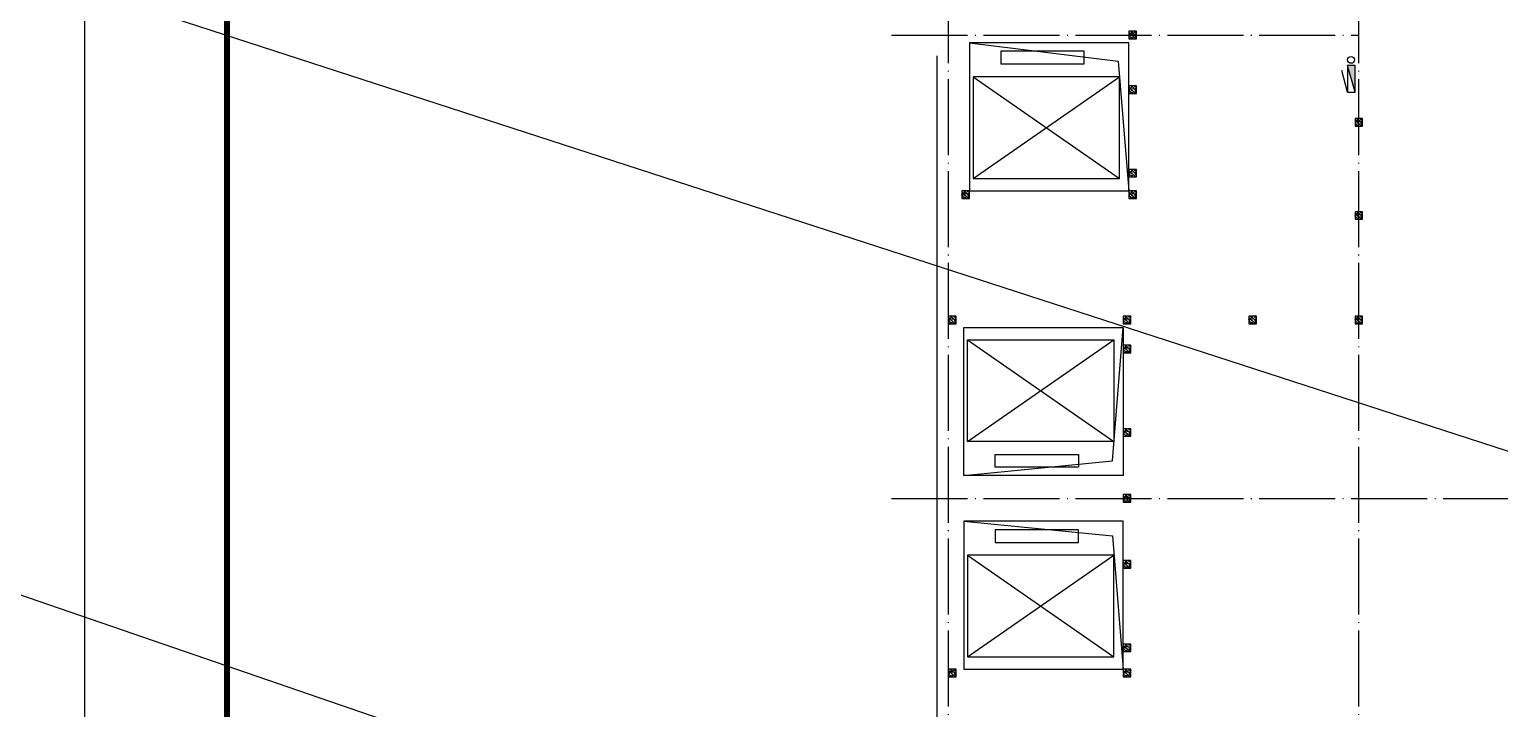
# Model space of a CAD drawing. Extents: x 6843040 to 15500510, y -6507076 to -4940511.
# Drawn here: x 8596447 to 8635149, y -5516037 to -5498152 of the extents above; entities that cross this region are included whole.
import ezdxf

# ---------------------------------------------------------------- set-up
doc = ezdxf.new("R2010")
doc.units = 0
doc.header["$LTSCALE"] = 1000
doc.header["$MEASUREMENT"] = 0
doc.linetypes.add('DOTE', pattern=[2.42, 2, -0.2, 0.02, -0.2])
for name, color, linetype in [('COLUMN', 10, 'Continuous'), ('DOTE', 8, 'DOTE'), ('E_LINE_6', 11, 'Continuous'), ('EQUIP_消火栓', 7, 'Continuous'), ('EVTR', 2, 'Continuous'), ('plan-1', 40, 'Continuous'), ('PUB_HATCH', 8, 'Continuous'), ('PUB_TITLE', 4, 'Continuous'), ('VPIPE-消防', 1, 'Continuous'), ('建筑细线', 5, 'Continuous')]:
    doc.layers.add(name, color=color, linetype=linetype)
doc.layers.add('DIM_MODI', color=6, linetype='Continuous', plot=False)

# ---------------------------------------------------------------- blocks, each defined once
blk = doc.blocks.new('5层构造柱0911')
at = {"layer": 'PUB_HATCH'}
h = blk.add_hatch(dxfattribs=at)
h.set_pattern_fill('钢筋混凝土', color=256, scale=25, angle=90, style=0)
h.set_pattern_definition([(134.999998, (-301016.355, -212181.32), (-44.194175, -44.194172), []), (140, (-301016.35, -212181.32), (15.68804, 179.315045), [18.75, -206.25]), (85, (-301016.35, -212181.32), (-188.048035, -34.68783), [15, -165]), (190.4514, (-301015.05, -212166.38), (-172.35988, 144.62735), [15.93505, -175.28553]), (136.1842, (-301066.35, -212181.32), (41.37976, 266.81026), [28.125, -309.375]), (186.6356, (-301062.9, -212159.08), (-243.52946, 233.66568), [23.90257, -262.92825]), (81.1842, (-301066.35, -212181.32), (-243.52964, 233.6655), [22.5, -247.5]), (111, (-301053.85, -212156.32), (100.65473, 149.22676), [18.75, -206.25]), (56, (-301053.85, -212156.32), (-181.28751, 60.82884), [15, -165]), (161.4514, (-301045.47, -212143.88), (-80.63262, 210.05566), [15.93505, -175.28553]), (127.499998, (-301016.355, -212181.32), (-83.223463, 3.039967), [0, -163, 0, -167.5, 0, -165.625]), (97.499998, (-301016.355, -212181.32), (-98.602926, 65.767388), [0, -95.5, 0, -159.25, 0, -63.125]), (57.499998, (-301016.355, -212237.07), (5.638722, 133.455609), [0, -62.5, 0, -195, 0, -258.75]), (47.499998, (-301016.35, -212262.07), (-25.02624, 145.796543), [0, -81.25, 0, -129.5, 0, -183.75])])
edge = h.paths.add_edge_path()
edge.add_line((5400, 55300), (5200, 55300))
edge.add_line((5400, 55300), (5400, 55500))
edge.add_line((5400, 55500), (5200, 55500))
edge.add_line((5200, 55500), (5200, 55300))
h = blk.add_hatch(dxfattribs=at)
h.set_pattern_fill('钢筋混凝土', color=256, scale=25, angle=90, style=0)
h.set_pattern_definition([(134.999998, (-301016.355, -213616.12), (-44.194175, -44.194172), []), (140, (-301016.35, -213616.12), (15.68804, 179.315045), [18.75, -206.25]), (85, (-301016.35, -213616.12), (-188.048035, -34.68783), [15, -165]), (190.4514, (-301015.05, -213601.18), (-172.35988, 144.62735), [15.93505, -175.28553]), (136.1842, (-301066.35, -213616.12), (41.37976, 266.81026), [28.125, -309.375]), (186.6356, (-301062.9, -213593.88), (-243.52946, 233.66568), [23.90257, -262.92825]), (81.1842, (-301066.35, -213616.12), (-243.52964, 233.6655), [22.5, -247.5]), (111, (-301053.85, -213591.12), (100.65473, 149.22676), [18.75, -206.25]), (56, (-301053.85, -213591.12), (-181.28751, 60.82884), [15, -165]), (161.4514, (-301045.47, -213578.68), (-80.63262, 210.05566), [15.93505, -175.28553]), (127.499998, (-301016.355, -213616.12), (-83.223463, 3.039967), [0, -163, 0, -167.5, 0, -165.625]), (97.499998, (-301016.355, -213616.12), (-98.602926, 65.767388), [0, -95.5, 0, -159.25, 0, -63.125]), (57.499998, (-301016.355, -213671.87), (5.638722, 133.455609), [0, -62.5, 0, -195, 0, -258.75]), (47.499998, (-301016.35, -213696.87), (-25.02624, 145.796543), [0, -81.25, 0, -129.5, 0, -183.75])])
edge = h.paths.add_edge_path()
edge.add_line((5400, 53865), (5200, 53865))
edge.add_line((5400, 53865), (5400, 54065))
edge.add_line((5400, 54065), (5200, 54065))
edge.add_line((5200, 54065), (5200, 53865))
h = blk.add_hatch(dxfattribs=at)
h.set_pattern_fill('钢筋混凝土', color=256, scale=25, angle=90, style=0)
h.set_pattern_definition([(134.999998, (-295066.35, -214481.52), (-44.194175, -44.194172), []), (140, (-295066.35, -214481.52), (15.68804, 179.315045), [18.75, -206.25]), (85, (-295066.35, -214481.52), (-188.048035, -34.68783), [15, -165]), (190.4514, (-295065.04, -214466.58), (-172.35988, 144.62735), [15.93505, -175.28553]), (136.1842, (-295116.35, -214481.52), (41.37976, 266.81026), [28.125, -309.375]), (186.6356, (-295112.9, -214459.28), (-243.52946, 233.66568), [23.90257, -262.92825]), (81.1842, (-295116.35, -214481.52), (-243.52964, 233.6655), [22.5, -247.5]), (111, (-295103.85, -214456.52), (100.65473, 149.22676), [18.75, -206.25]), (56, (-295103.85, -214456.52), (-181.28751, 60.82884), [15, -165]), (161.4514, (-295095.46, -214444.08), (-80.63262, 210.05566), [15.93505, -175.28553]), (127.499998, (-295066.35, -214481.52), (-83.223463, 3.039967), [0, -163, 0, -167.5, 0, -165.625]), (97.499998, (-295066.35, -214481.52), (-98.602926, 65.767388), [0, -95.5, 0, -159.25, 0, -63.125]), (57.499998, (-295066.35, -214537.27), (5.638722, 133.455609), [0, -62.5, 0, -195, 0, -258.75]), (47.499998, (-295066.35, -214562.27), (-25.02624, 145.796543), [0, -81.25, 0, -129.5, 0, -183.75])])
edge = h.paths.add_edge_path()
edge.add_line((11350, 53000), (11150, 53000))
edge.add_line((11350, 53000), (11350, 53200))
edge.add_line((11350, 53200), (11150, 53200))
edge.add_line((11150, 53200), (11150, 53000))
h = blk.add_hatch(dxfattribs=at)
h.set_pattern_fill('钢筋混凝土', color=256, scale=25, angle=90, style=0)
h.set_pattern_definition([(134.999998, (-301016.355, -215816.12), (-44.194175, -44.194172), []), (140, (-301016.35, -215816.12), (15.68804, 179.315045), [18.75, -206.25]), (85, (-301016.35, -215816.12), (-188.048035, -34.68783), [15, -165]), (190.4514, (-301015.05, -215801.18), (-172.35988, 144.62735), [15.93505, -175.28553]), (136.1842, (-301066.35, -215816.12), (41.37976, 266.81026), [28.125, -309.375]), (186.6356, (-301062.9, -215793.88), (-243.52946, 233.66568), [23.90257, -262.92825]), (81.1842, (-301066.35, -215816.12), (-243.52964, 233.6655), [22.5, -247.5]), (111, (-301053.85, -215791.12), (100.65473, 149.22676), [18.75, -206.25]), (56, (-301053.85, -215791.12), (-181.28751, 60.82884), [15, -165]), (161.4514, (-301045.47, -215778.68), (-80.63262, 210.05566), [15.93505, -175.28553]), (127.499998, (-301016.355, -215816.12), (-83.223463, 3.039967), [0, -163, 0, -167.5, 0, -165.625]), (97.499998, (-301016.355, -215816.12), (-98.602926, 65.767388), [0, -95.5, 0, -159.25, 0, -63.125]), (57.499998, (-301016.355, -215871.87), (5.638722, 133.455609), [0, -62.5, 0, -195, 0, -258.75]), (47.499998, (-301016.35, -215896.87), (-25.02624, 145.796543), [0, -81.25, 0, -129.5, 0, -183.75])])
edge = h.paths.add_edge_path()
edge.add_line((5400, 51665), (5200, 51665))
edge.add_line((5400, 51665), (5400, 51865))
edge.add_line((5400, 51865), (5200, 51865))
edge.add_line((5200, 51865), (5200, 51665))
h = blk.add_hatch(dxfattribs=at)
h.set_pattern_fill('钢筋混凝土', color=256, scale=25, angle=90, style=0)
h.set_pattern_definition([(134.999998, (-305416.355, -216381.52), (-44.194175, -44.194172), []), (140, (-305416.35, -216381.52), (15.68804, 179.315045), [18.75, -206.25]), (85, (-305416.35, -216381.52), (-188.048035, -34.68783), [15, -165]), (190.4514, (-305415.05, -216366.58), (-172.35988, 144.62735), [15.93505, -175.28553]), (136.1842, (-305466.35, -216381.52), (41.37976, 266.81026), [28.125, -309.375]), (186.6356, (-305462.9, -216359.28), (-243.52946, 233.66568), [23.90257, -262.92825]), (81.1842, (-305466.35, -216381.52), (-243.52964, 233.6655), [22.5, -247.5]), (111, (-305453.85, -216356.52), (100.65473, 149.22676), [18.75, -206.25]), (56, (-305453.85, -216356.52), (-181.28751, 60.82884), [15, -165]), (161.4514, (-305445.47, -216344.08), (-80.63262, 210.05566), [15.93505, -175.28553]), (127.499998, (-305416.355, -216381.52), (-83.223463, 3.039967), [0, -163, 0, -167.5, 0, -165.625]), (97.499998, (-305416.355, -216381.52), (-98.602926, 65.767388), [0, -95.5, 0, -159.25, 0, -63.125]), (57.499998, (-305416.355, -216437.27), (5.638722, 133.455609), [0, -62.5, 0, -195, 0, -258.75]), (47.499998, (-305416.35, -216462.27), (-25.02624, 145.796543), [0, -81.25, 0, -129.5, 0, -183.75])])
edge = h.paths.add_edge_path()
edge.add_line((1000, 51100), (800, 51100))
edge.add_line((1000, 51100), (1000, 51300))
edge.add_line((1000, 51300), (800, 51300))
edge.add_line((800, 51300), (800, 51100))
h = blk.add_hatch(dxfattribs=at)
h.set_pattern_fill('钢筋混凝土', color=256, scale=25, angle=90, style=0)
h.set_pattern_definition([(134.999998, (-301016.355, -216381.12), (-44.194175, -44.194172), []), (140, (-301016.35, -216381.12), (15.68804, 179.315045), [18.75, -206.25]), (85, (-301016.35, -216381.12), (-188.048035, -34.68783), [15, -165]), (190.4514, (-301015.05, -216366.18), (-172.35988, 144.62735), [15.93505, -175.28553]), (136.1842, (-301066.35, -216381.12), (41.37976, 266.81026), [28.125, -309.375]), (186.6356, (-301062.9, -216358.88), (-243.52946, 233.66568), [23.90257, -262.92825]), (81.1842, (-301066.35, -216381.12), (-243.52964, 233.6655), [22.5, -247.5]), (111, (-301053.85, -216356.12), (100.65473, 149.22676), [18.75, -206.25]), (56, (-301053.85, -216356.12), (-181.28751, 60.82884), [15, -165]), (161.4514, (-301045.47, -216343.68), (-80.63262, 210.05566), [15.93505, -175.28553]), (127.499998, (-301016.355, -216381.12), (-83.223463, 3.039967), [0, -163, 0, -167.5, 0, -165.625]), (97.499998, (-301016.355, -216381.12), (-98.602926, 65.767388), [0, -95.5, 0, -159.25, 0, -63.125]), (57.499998, (-301016.355, -216436.87), (5.638722, 133.455609), [0, -62.5, 0, -195, 0, -258.75]), (47.499998, (-301016.35, -216461.87), (-25.02624, 145.796543), [0, -81.25, 0, -129.5, 0, -183.75])])
edge = h.paths.add_edge_path()
edge.add_line((5400, 51100), (5200, 51100))
edge.add_line((5400, 51100), (5400, 51300))
edge.add_line((5400, 51300), (5200, 51300))
edge.add_line((5200, 51300), (5200, 51100))
h = blk.add_hatch(dxfattribs=at)
h.set_pattern_fill('钢筋混凝土', color=256, scale=25, angle=90, style=0)
h.set_pattern_definition([(134.999998, (-295066.35, -216931.52), (-44.194175, -44.194172), []), (140, (-295066.35, -216931.52), (15.68804, 179.315045), [18.75, -206.25]), (85, (-295066.35, -216931.52), (-188.048035, -34.68783), [15, -165]), (190.4514, (-295065.04, -216916.58), (-172.35988, 144.62735), [15.93505, -175.28553]), (136.1842, (-295116.35, -216931.52), (41.37976, 266.81026), [28.125, -309.375]), (186.6356, (-295112.9, -216909.28), (-243.52946, 233.66568), [23.90257, -262.92825]), (81.1842, (-295116.35, -216931.52), (-243.52964, 233.6655), [22.5, -247.5]), (111, (-295103.85, -216906.52), (100.65473, 149.22676), [18.75, -206.25]), (56, (-295103.85, -216906.52), (-181.28751, 60.82884), [15, -165]), (161.4514, (-295095.46, -216894.08), (-80.63262, 210.05566), [15.93505, -175.28553]), (127.499998, (-295066.35, -216931.52), (-83.223463, 3.039967), [0, -163, 0, -167.5, 0, -165.625]), (97.499998, (-295066.35, -216931.52), (-98.602926, 65.767388), [0, -95.5, 0, -159.25, 0, -63.125]), (57.499998, (-295066.35, -216987.27), (5.638722, 133.455609), [0, -62.5, 0, -195, 0, -258.75]), (47.499998, (-295066.35, -217012.27), (-25.02624, 145.796543), [0, -81.25, 0, -129.5, 0, -183.75])])
edge = h.paths.add_edge_path()
edge.add_line((11350, 50550), (11150, 50550))
edge.add_line((11350, 50550), (11350, 50750))
edge.add_line((11350, 50750), (11150, 50750))
edge.add_line((11150, 50750), (11150, 50550))
h = blk.add_hatch(dxfattribs=at)
h.set_pattern_fill('钢筋混凝土', color=256, scale=25, angle=90, style=0)
h.set_pattern_definition([(134.999998, (-305766.35, -219681.52), (-44.194175, -44.194172), []), (140, (-305766.35, -219681.52), (15.68804, 179.315045), [18.75, -206.25]), (85, (-305766.35, -219681.52), (-188.048035, -34.68783), [15, -165]), (190.4514, (-305765.04, -219666.58), (-172.35988, 144.62735), [15.93505, -175.28553]), (136.1842, (-305816.35, -219681.52), (41.37976, 266.81026), [28.125, -309.375]), (186.6356, (-305812.9, -219659.28), (-243.52946, 233.66568), [23.90257, -262.92825]), (81.1842, (-305816.35, -219681.52), (-243.52964, 233.6655), [22.5, -247.5]), (111, (-305803.85, -219656.52), (100.65473, 149.22676), [18.75, -206.25]), (56, (-305803.85, -219656.52), (-181.28751, 60.82884), [15, -165]), (161.4514, (-305795.46, -219644.08), (-80.63262, 210.05566), [15.93505, -175.28553]), (127.499998, (-305766.35, -219681.52), (-83.223463, 3.039967), [0, -163, 0, -167.5, 0, -165.625]), (97.499998, (-305766.35, -219681.52), (-98.602926, 65.767388), [0, -95.5, 0, -159.25, 0, -63.125]), (57.499998, (-305766.35, -219737.27), (5.638722, 133.455609), [0, -62.5, 0, -195, 0, -258.75]), (47.499998, (-305766.35, -219762.27), (-25.02624, 145.796543), [0, -81.25, 0, -129.5, 0, -183.75])])
edge = h.paths.add_edge_path()
edge.add_line((650, 47800), (450, 47800))
edge.add_line((650, 47800), (650, 48000))
edge.add_line((650, 48000), (450, 48000))
edge.add_line((450, 48000), (450, 47800))
h = blk.add_hatch(dxfattribs=at)
h.set_pattern_fill('钢筋混凝土', color=256, scale=25, angle=90, style=0)
h.set_pattern_definition([(134.999998, (-301166.35, -219681.52), (-44.194175, -44.194172), []), (140, (-301166.35, -219681.52), (15.68804, 179.315045), [18.75, -206.25]), (85, (-301166.35, -219681.52), (-188.048035, -34.68783), [15, -165]), (190.4514, (-301165.04, -219666.58), (-172.35988, 144.62735), [15.93505, -175.28553]), (136.1842, (-301216.35, -219681.52), (41.37976, 266.81026), [28.125, -309.375]), (186.6356, (-301212.9, -219659.28), (-243.52946, 233.66568), [23.90257, -262.92825]), (81.1842, (-301216.35, -219681.52), (-243.52964, 233.6655), [22.5, -247.5]), (111, (-301203.85, -219656.52), (100.65473, 149.22676), [18.75, -206.25]), (56, (-301203.85, -219656.52), (-181.28751, 60.82884), [15, -165]), (161.4514, (-301195.46, -219644.08), (-80.63262, 210.05566), [15.93505, -175.28553]), (127.499998, (-301166.35, -219681.52), (-83.223463, 3.039967), [0, -163, 0, -167.5, 0, -165.625]), (97.499998, (-301166.35, -219681.52), (-98.602926, 65.767388), [0, -95.5, 0, -159.25, 0, -63.125]), (57.499998, (-301166.35, -219737.27), (5.638722, 133.455609), [0, -62.5, 0, -195, 0, -258.75]), (47.499998, (-301166.35, -219762.27), (-25.02624, 145.796543), [0, -81.25, 0, -129.5, 0, -183.75])])
edge = h.paths.add_edge_path()
edge.add_line((5250, 47800), (5050, 47800))
edge.add_line((5250, 47800), (5250, 48000))
edge.add_line((5250, 48000), (5050, 48000))
edge.add_line((5050, 48000), (5050, 47800))
h = blk.add_hatch(dxfattribs=at)
h.set_pattern_fill('钢筋混凝土', color=256, scale=25, angle=90, style=0)
h.set_pattern_definition([(134.999998, (-297860.54, -219681.52), (-44.194175, -44.194172), []), (140, (-297860.54, -219681.52), (15.68804, 179.315045), [18.75, -206.25]), (85, (-297860.54, -219681.52), (-188.048035, -34.68783), [15, -165]), (190.4514, (-297859.23, -219666.58), (-172.35988, 144.62735), [15.93505, -175.28553]), (136.1842, (-297910.54, -219681.52), (41.37976, 266.81026), [28.125, -309.375]), (186.6356, (-297907.1, -219659.28), (-243.52946, 233.66568), [23.90257, -262.92825]), (81.1842, (-297910.54, -219681.52), (-243.52964, 233.6655), [22.5, -247.5]), (111, (-297898.04, -219656.52), (100.65473, 149.22676), [18.75, -206.25]), (56, (-297898.04, -219656.52), (-181.28751, 60.82884), [15, -165]), (161.4514, (-297889.65, -219644.08), (-80.63262, 210.05566), [15.93505, -175.28553]), (127.499998, (-297860.54, -219681.52), (-83.223463, 3.039967), [0, -163, 0, -167.5, 0, -165.625]), (97.499998, (-297860.54, -219681.52), (-98.602926, 65.767388), [0, -95.5, 0, -159.25, 0, -63.125]), (57.499998, (-297860.54, -219737.27), (5.638722, 133.455609), [0, -62.5, 0, -195, 0, -258.75]), (47.499998, (-297860.54, -219762.27), (-25.02624, 145.796543), [0, -81.25, 0, -129.5, 0, -183.75])])
edge = h.paths.add_edge_path()
edge.add_line((8556, 47800), (8356, 47800))
edge.add_line((8556, 47800), (8556, 48000))
edge.add_line((8556, 48000), (8356, 48000))
edge.add_line((8356, 48000), (8356, 47800))
h = blk.add_hatch(dxfattribs=at)
h.set_pattern_fill('钢筋混凝土', color=256, scale=25, angle=90, style=0)
h.set_pattern_definition([(134.999998, (-295066.35, -219681.52), (-44.194175, -44.194172), []), (140, (-295066.35, -219681.52), (15.68804, 179.315045), [18.75, -206.25]), (85, (-295066.35, -219681.52), (-188.048035, -34.68783), [15, -165]), (190.4514, (-295065.04, -219666.58), (-172.35988, 144.62735), [15.93505, -175.28553]), (136.1842, (-295116.35, -219681.52), (41.37976, 266.81026), [28.125, -309.375]), (186.6356, (-295112.9, -219659.28), (-243.52946, 233.66568), [23.90257, -262.92825]), (81.1842, (-295116.35, -219681.52), (-243.52964, 233.6655), [22.5, -247.5]), (111, (-295103.85, -219656.52), (100.65473, 149.22676), [18.75, -206.25]), (56, (-295103.85, -219656.52), (-181.28751, 60.82884), [15, -165]), (161.4514, (-295095.46, -219644.08), (-80.63262, 210.05566), [15.93505, -175.28553]), (127.499998, (-295066.35, -219681.52), (-83.223463, 3.039967), [0, -163, 0, -167.5, 0, -165.625]), (97.499998, (-295066.35, -219681.52), (-98.602926, 65.767388), [0, -95.5, 0, -159.25, 0, -63.125]), (57.499998, (-295066.35, -219737.27), (5.638722, 133.455609), [0, -62.5, 0, -195, 0, -258.75]), (47.499998, (-295066.35, -219762.27), (-25.02624, 145.796543), [0, -81.25, 0, -129.5, 0, -183.75])])
edge = h.paths.add_edge_path()
edge.add_line((11350, 47800), (11150, 47800))
edge.add_line((11350, 47800), (11350, 48000))
edge.add_line((11350, 48000), (11150, 48000))
edge.add_line((11150, 48000), (11150, 47800))
h = blk.add_hatch(dxfattribs=at)
h.set_pattern_fill('钢筋混凝土', color=256, scale=25, angle=90, style=0)
h.set_pattern_definition([(134.999998, (-301166.35, -220446.52), (-44.194175, -44.194172), []), (140, (-301166.35, -220446.52), (15.68804, 179.315045), [18.75, -206.25]), (85, (-301166.35, -220446.52), (-188.048035, -34.68783), [15, -165]), (190.4514, (-301165.04, -220431.58), (-172.35988, 144.62735), [15.93505, -175.28553]), (136.1842, (-301216.35, -220446.52), (41.37976, 266.81026), [28.125, -309.375]), (186.6356, (-301212.9, -220424.28), (-243.52946, 233.66568), [23.90257, -262.92825]), (81.1842, (-301216.35, -220446.52), (-243.52964, 233.6655), [22.5, -247.5]), (111, (-301203.85, -220421.52), (100.65473, 149.22676), [18.75, -206.25]), (56, (-301203.85, -220421.52), (-181.28751, 60.82884), [15, -165]), (161.4514, (-301195.46, -220409.08), (-80.63262, 210.05566), [15.93505, -175.28553]), (127.499998, (-301166.35, -220446.52), (-83.223463, 3.039967), [0, -163, 0, -167.5, 0, -165.625]), (97.499998, (-301166.35, -220446.52), (-98.602926, 65.767388), [0, -95.5, 0, -159.25, 0, -63.125]), (57.499998, (-301166.35, -220502.27), (5.638722, 133.455609), [0, -62.5, 0, -195, 0, -258.75]), (47.499998, (-301166.35, -220527.27), (-25.02624, 145.796543), [0, -81.25, 0, -129.5, 0, -183.75])])
edge = h.paths.add_edge_path()
edge.add_line((5250, 47035), (5050, 47035))
edge.add_line((5250, 47035), (5250, 47235))
edge.add_line((5250, 47235), (5050, 47235))
edge.add_line((5050, 47235), (5050, 47035))
h = blk.add_hatch(dxfattribs=at)
h.set_pattern_fill('钢筋混凝土', color=256, scale=25, angle=90, style=0)
h.set_pattern_definition([(134.999998, (-301166.35, -222646.52), (-44.194175, -44.194172), []), (140, (-301166.35, -222646.52), (15.68804, 179.315045), [18.75, -206.25]), (85, (-301166.35, -222646.52), (-188.048035, -34.68783), [15, -165]), (190.4514, (-301165.04, -222631.58), (-172.35988, 144.62735), [15.93505, -175.28553]), (136.1842, (-301216.35, -222646.52), (41.37976, 266.81026), [28.125, -309.375]), (186.6356, (-301212.9, -222624.28), (-243.52946, 233.66568), [23.90257, -262.92825]), (81.1842, (-301216.35, -222646.52), (-243.52964, 233.6655), [22.5, -247.5]), (111, (-301203.85, -222621.52), (100.65473, 149.22676), [18.75, -206.25]), (56, (-301203.85, -222621.52), (-181.28751, 60.82884), [15, -165]), (161.4514, (-301195.46, -222609.08), (-80.63262, 210.05566), [15.93505, -175.28553]), (127.499998, (-301166.35, -222646.52), (-83.223463, 3.039967), [0, -163, 0, -167.5, 0, -165.625]), (97.499998, (-301166.35, -222646.52), (-98.602926, 65.767388), [0, -95.5, 0, -159.25, 0, -63.125]), (57.499998, (-301166.35, -222702.27), (5.638722, 133.455609), [0, -62.5, 0, -195, 0, -258.75]), (47.499998, (-301166.35, -222727.27), (-25.02624, 145.796543), [0, -81.25, 0, -129.5, 0, -183.75])])
edge = h.paths.add_edge_path()
edge.add_line((5250, 44835), (5050, 44835))
edge.add_line((5250, 44835), (5250, 45035))
edge.add_line((5250, 45035), (5050, 45035))
edge.add_line((5050, 45035), (5050, 44835))
h = blk.add_hatch(dxfattribs=at)
h.set_pattern_fill('钢筋混凝土', color=256, scale=25, angle=90, style=0)
h.set_pattern_definition([(134.999998, (-301166.35, -224381.52), (-44.194175, -44.194172), []), (140, (-301166.35, -224381.52), (15.68804, 179.315045), [18.75, -206.25]), (85, (-301166.35, -224381.52), (-188.048035, -34.68783), [15, -165]), (190.4514, (-301165.04, -224366.58), (-172.35988, 144.62735), [15.93505, -175.28553]), (136.1842, (-301216.35, -224381.52), (41.37976, 266.81026), [28.125, -309.375]), (186.6356, (-301212.9, -224359.28), (-243.52946, 233.66568), [23.90257, -262.92825]), (81.1842, (-301216.35, -224381.52), (-243.52964, 233.6655), [22.5, -247.5]), (111, (-301203.85, -224356.52), (100.65473, 149.22676), [18.75, -206.25]), (56, (-301203.85, -224356.52), (-181.28751, 60.82884), [15, -165]), (161.4514, (-301195.46, -224344.08), (-80.63262, 210.05566), [15.93505, -175.28553]), (127.499998, (-301166.35, -224381.52), (-83.223463, 3.039967), [0, -163, 0, -167.5, 0, -165.625]), (97.499998, (-301166.35, -224381.52), (-98.602926, 65.767388), [0, -95.5, 0, -159.25, 0, -63.125]), (57.499998, (-301166.35, -224437.27), (5.638722, 133.455609), [0, -62.5, 0, -195, 0, -258.75]), (47.499998, (-301166.35, -224462.27), (-25.02624, 145.796543), [0, -81.25, 0, -129.5, 0, -183.75])])
edge = h.paths.add_edge_path()
edge.add_line((5250, 43100), (5050, 43100))
edge.add_line((5250, 43100), (5250, 43300))
edge.add_line((5250, 43300), (5050, 43300))
edge.add_line((5050, 43300), (5050, 43100))
h = blk.add_hatch(dxfattribs=at)
h.set_pattern_fill('钢筋混凝土', color=256, scale=25, angle=90, style=0)
h.set_pattern_definition([(134.999998, (-301166.35, -226116.52), (-44.194175, -44.194172), []), (140, (-301166.35, -226116.52), (15.68804, 179.315045), [18.75, -206.25]), (85, (-301166.35, -226116.52), (-188.048035, -34.68783), [15, -165]), (190.4514, (-301165.04, -226101.58), (-172.35988, 144.62735), [15.93505, -175.28553]), (136.1842, (-301216.35, -226116.52), (41.37976, 266.81026), [28.125, -309.375]), (186.6356, (-301212.9, -226094.28), (-243.52946, 233.66568), [23.90257, -262.92825]), (81.1842, (-301216.35, -226116.52), (-243.52964, 233.6655), [22.5, -247.5]), (111, (-301203.85, -226091.52), (100.65473, 149.22676), [18.75, -206.25]), (56, (-301203.85, -226091.52), (-181.28751, 60.82884), [15, -165]), (161.4514, (-301195.46, -226079.08), (-80.63262, 210.05566), [15.93505, -175.28553]), (127.499998, (-301166.35, -226116.52), (-83.223463, 3.039967), [0, -163, 0, -167.5, 0, -165.625]), (97.499998, (-301166.35, -226116.52), (-98.602926, 65.767388), [0, -95.5, 0, -159.25, 0, -63.125]), (57.499998, (-301166.35, -226172.27), (5.638722, 133.455609), [0, -62.5, 0, -195, 0, -258.75]), (47.499998, (-301166.35, -226197.27), (-25.02624, 145.796543), [0, -81.25, 0, -129.5, 0, -183.75])])
edge = h.paths.add_edge_path()
edge.add_line((5250, 41365), (5050, 41365))
edge.add_line((5250, 41365), (5250, 41565))
edge.add_line((5250, 41565), (5050, 41565))
edge.add_line((5050, 41565), (5050, 41365))
h = blk.add_hatch(dxfattribs=at)
h.set_pattern_fill('钢筋混凝土', color=256, scale=25, angle=90, style=0)
h.set_pattern_definition([(134.999998, (-301166.35, -228316.52), (-44.194175, -44.194172), []), (140, (-301166.35, -228316.52), (15.68804, 179.315045), [18.75, -206.25]), (85, (-301166.35, -228316.52), (-188.048035, -34.68783), [15, -165]), (190.4514, (-301165.04, -228301.58), (-172.35988, 144.62735), [15.93505, -175.28553]), (136.1842, (-301216.35, -228316.52), (41.37976, 266.81026), [28.125, -309.375]), (186.6356, (-301212.9, -228294.28), (-243.52946, 233.66568), [23.90257, -262.92825]), (81.1842, (-301216.35, -228316.52), (-243.52964, 233.6655), [22.5, -247.5]), (111, (-301203.85, -228291.52), (100.65473, 149.22676), [18.75, -206.25]), (56, (-301203.85, -228291.52), (-181.28751, 60.82884), [15, -165]), (161.4514, (-301195.46, -228279.08), (-80.63262, 210.05566), [15.93505, -175.28553]), (127.499998, (-301166.35, -228316.52), (-83.223463, 3.039967), [0, -163, 0, -167.5, 0, -165.625]), (97.499998, (-301166.35, -228316.52), (-98.602926, 65.767388), [0, -95.5, 0, -159.25, 0, -63.125]), (57.499998, (-301166.35, -228372.27), (5.638722, 133.455609), [0, -62.5, 0, -195, 0, -258.75]), (47.499998, (-301166.35, -228397.27), (-25.02624, 145.796543), [0, -81.25, 0, -129.5, 0, -183.75])])
edge = h.paths.add_edge_path()
edge.add_line((5250, 39165), (5050, 39165))
edge.add_line((5250, 39165), (5250, 39365))
edge.add_line((5250, 39365), (5050, 39365))
edge.add_line((5050, 39365), (5050, 39165))
h = blk.add_hatch(dxfattribs=at)
h.set_pattern_fill('钢筋混凝土', color=256, scale=25, angle=90, style=0)
h.set_pattern_definition([(134.999998, (-305766.35, -228981.52), (-44.194175, -44.194172), []), (140, (-305766.35, -228981.52), (15.68804, 179.315045), [18.75, -206.25]), (85, (-305766.35, -228981.52), (-188.048035, -34.68783), [15, -165]), (190.4514, (-305765.04, -228966.58), (-172.35988, 144.62735), [15.93505, -175.28553]), (136.1842, (-305816.35, -228981.52), (41.37976, 266.81026), [28.125, -309.375]), (186.6356, (-305812.9, -228959.28), (-243.52946, 233.66568), [23.90257, -262.92825]), (81.1842, (-305816.35, -228981.52), (-243.52964, 233.6655), [22.5, -247.5]), (111, (-305803.85, -228956.52), (100.65473, 149.22676), [18.75, -206.25]), (56, (-305803.85, -228956.52), (-181.28751, 60.82884), [15, -165]), (161.4514, (-305795.46, -228944.08), (-80.63262, 210.05566), [15.93505, -175.28553]), (127.499998, (-305766.35, -228981.52), (-83.223463, 3.039967), [0, -163, 0, -167.5, 0, -165.625]), (97.499998, (-305766.35, -228981.52), (-98.602926, 65.767388), [0, -95.5, 0, -159.25, 0, -63.125]), (57.499998, (-305766.35, -229037.27), (5.638722, 133.455609), [0, -62.5, 0, -195, 0, -258.75]), (47.499998, (-305766.35, -229062.27), (-25.02624, 145.796543), [0, -81.25, 0, -129.5, 0, -183.75])])
edge = h.paths.add_edge_path()
edge.add_line((650, 38500), (450, 38500))
edge.add_line((650, 38500), (650, 38700))
edge.add_line((650, 38700), (450, 38700))
edge.add_line((450, 38700), (450, 38500))
h = blk.add_hatch(dxfattribs=at)
h.set_pattern_fill('钢筋混凝土', color=256, scale=25, angle=90, style=0)
h.set_pattern_definition([(134.999998, (-301166.35, -228981.52), (-44.194175, -44.194172), []), (140, (-301166.35, -228981.52), (15.68804, 179.315045), [18.75, -206.25]), (85, (-301166.35, -228981.52), (-188.048035, -34.68783), [15, -165]), (190.4514, (-301165.04, -228966.58), (-172.35988, 144.62735), [15.93505, -175.28553]), (136.1842, (-301216.35, -228981.52), (41.37976, 266.81026), [28.125, -309.375]), (186.6356, (-301212.9, -228959.28), (-243.52946, 233.66568), [23.90257, -262.92825]), (81.1842, (-301216.35, -228981.52), (-243.52964, 233.6655), [22.5, -247.5]), (111, (-301203.85, -228956.52), (100.65473, 149.22676), [18.75, -206.25]), (56, (-301203.85, -228956.52), (-181.28751, 60.82884), [15, -165]), (161.4514, (-301195.46, -228944.08), (-80.63262, 210.05566), [15.93505, -175.28553]), (127.499998, (-301166.35, -228981.52), (-83.223463, 3.039967), [0, -163, 0, -167.5, 0, -165.625]), (97.499998, (-301166.35, -228981.52), (-98.602926, 65.767388), [0, -95.5, 0, -159.25, 0, -63.125]), (57.499998, (-301166.35, -229037.27), (5.638722, 133.455609), [0, -62.5, 0, -195, 0, -258.75]), (47.499998, (-301166.35, -229062.27), (-25.02624, 145.796543), [0, -81.25, 0, -129.5, 0, -183.75])])
edge = h.paths.add_edge_path()
edge.add_line((5250, 38500), (5050, 38500))
edge.add_line((5250, 38500), (5250, 38700))
edge.add_line((5250, 38700), (5050, 38700))
edge.add_line((5050, 38700), (5050, 38500))
at = {"layer": 'COLUMN'}
for points in [[(5200, 55300), (5400, 55300), (5400, 55500), (5200, 55500)], [(5200, 53865), (5400, 53865), (5400, 54065), (5200, 54065)], [(11150, 53000), (11350, 53000), (11350, 53200), (11150, 53200)], [(5200, 51665), (5400, 51665), (5400, 51865), (5200, 51865)], [(800, 51100), (1000, 51100), (1000, 51300), (800, 51300)], [(5200, 51100), (5400, 51100), (5400, 51300), (5200, 51300)], [(11150, 50550), (11350, 50550), (11350, 50750), (11150, 50750)], [(450, 47800), (650, 47800), (650, 48000), (450, 48000)], [(5050, 47800), (5250, 47800), (5250, 48000), (5050, 48000)], [(8356, 47800), (8556, 47800), (8556, 48000), (8356, 48000)], [(11150, 47800), (11350, 47800), (11350, 48000), (11150, 48000)], [(5050, 47035), (5250, 47035), (5250, 47235), (5050, 47235)], [(5050, 44835), (5250, 44835), (5250, 45035), (5050, 45035)], [(5050, 43100), (5250, 43100), (5250, 43300), (5050, 43300)], [(5050, 41365), (5250, 41365), (5250, 41565), (5050, 41565)], [(5050, 39165), (5250, 39165), (5250, 39365), (5050, 39365)], [(450, 38500), (650, 38500), (650, 38700), (450, 38700)], [(5050, 38500), (5250, 38500), (5250, 38700), (5050, 38700)]]:
    blk.add_lwpolyline(points, close=True, dxfattribs=at)
blk = doc.blocks.new('$TWTSYS$00000508')
for p, q in [((-0.5, 0.5), (0.324, 1.224)), ((-0.5, 0.5), (-0.5, -0.5)), ((-0.5, -0.5), (0.5, 0.5)), ((0.5, 0.5), (-0.5, 0.5)), ((0.5, -0.5), (0.5, 0.5)), ((-0.5, -0.5), (0.5, -0.5))]:
    blk.add_line(p, q)
blk.add_solid([(0.5, -0.5), (0.5, 0.5), (-0.5, -0.5)])
blk = doc.blocks.new('五层排水消防0922')
at = {"layer": 'VPIPE-消防'}
blk.add_circle((8631238, -5498955), 90, dxfattribs=at)
at = {"layer": 'EQUIP_消火栓', "xscale": 700, "yscale": 200, "zscale": 700, "rotation": 89.99999499104365}
blk.add_blockref('$TWTSYS$00000508', (8631243, -5499457), dxfattribs=at)

msp = doc.modelspace()

# ---------------------------------------------------------------- linework, layer by layer
msp.add_lwpolyline([(8673892.9, -5550802), (8620342.9, -5550802), (8620342.9, -5498852)])
at = {"layer": 'DIM_MODI'}
msp.add_lwpolyline([(8687163.4, -5544303.1), (7717926.7, -5211216.4), (8689989, -5527005.2)], dxfattribs=at)
at = {"layer": 'DOTE'}
for p, q in [((8620642.9, -5554702), (8620642.9, -5485702.5)), ((8631442.9, -5554702), (8631442.9, -5485702.5)), ((8619142.9, -5498301.8), (8631435.3, -5498301.8)), ((8619142.9, -5510502), (8751242.9, -5510502))]:
    msp.add_line(p, q, dxfattribs=at)
at = {"layer": 'E_LINE_6'}
for points in [[(8621192.9, -5498501.6), (8621192.9, -5502401.6), (8625392.9, -5502401.6), (8625392.9, -5498501.6), (8621192.9, -5498501.6), (8625104.5, -5498987.9), (8625392.9, -5502401.6)], [(8621192.9, -5498501.6), (8621192.9, -5502401.6), (8625392.9, -5502401.6), (8625392.9, -5498501.6), (8621192.9, -5498501.6), (8625104.5, -5498987.9), (8625392.9, -5502401.6)], [(8621042.9, -5509902), (8621042.9, -5506002), (8625242.9, -5506002), (8625242.9, -5509902), (8621042.9, -5509902), (8624954.5, -5509515.7), (8625242.9, -5506002)], [(8621042.9, -5511102), (8621042.9, -5515002), (8625242.9, -5515002), (8625242.9, -5511102), (8621042.9, -5511102), (8624954.5, -5511488.3), (8625242.9, -5515002)]]:
    msp.add_lwpolyline(points, dxfattribs=at)
at = {"layer": 'EVTR'}
for p, q in [((8621292.9, -5499397), (8625142.9, -5502077)), ((8621292.9, -5502077), (8625142.9, -5499397)), ((8621142.9, -5509007), (8624992.9, -5506327)), ((8621142.9, -5506327), (8624992.9, -5509007)), ((8621142.9, -5511997), (8624992.9, -5514677)), ((8621142.9, -5514677), (8624992.9, -5511997))]:
    msp.add_line(p, q, dxfattribs=at)
for points in [[(8622022.9, -5499062), (8624212.9, -5499062), (8624212.9, -5498727), (8622022.9, -5498727)], [(8621292.9, -5502077), (8625142.9, -5502077), (8625142.9, -5499397), (8621292.9, -5499397)], [(8621142.9, -5506327), (8624992.9, -5506327), (8624992.9, -5509007), (8621142.9, -5509007)], [(8621872.9, -5509342), (8624062.9, -5509342), (8624062.9, -5509677), (8621872.9, -5509677)], [(8621872.9, -5511662), (8624062.9, -5511662), (8624062.9, -5511327), (8621872.9, -5511327)], [(8621142.9, -5514677), (8624992.9, -5514677), (8624992.9, -5511997), (8621142.9, -5511997)]]:
    msp.add_lwpolyline(points, close=True, dxfattribs=at)
at = {"layer": 'PUB_TITLE'}
msp.add_lwpolyline([(8597898.3, -5601001.4), (8776248.3, -5601001.4), (8776248.3, -5474851.4), (8597898.3, -5474851.4)], close=True, dxfattribs=at)
at = {"layer": 'PUB_TITLE', "const_width": 150}
msp.add_lwpolyline([(8601648.3, -5599501.4), (8774748.3, -5599501.4), (8774748.3, -5476351.4), (8601648.3, -5476351.4)], close=True, dxfattribs=at)

# ---------------------------------------------------------------- block references
at = {"layer": 'plan-1'}
msp.add_blockref('五层排水消防0922', (0, 0), dxfattribs=at)
at = {"layer": '建筑细线'}
msp.add_blockref('5层构造柱0911', (8620192.9, -5553702), dxfattribs=at)

doc.saveas('drawing.dxf')
